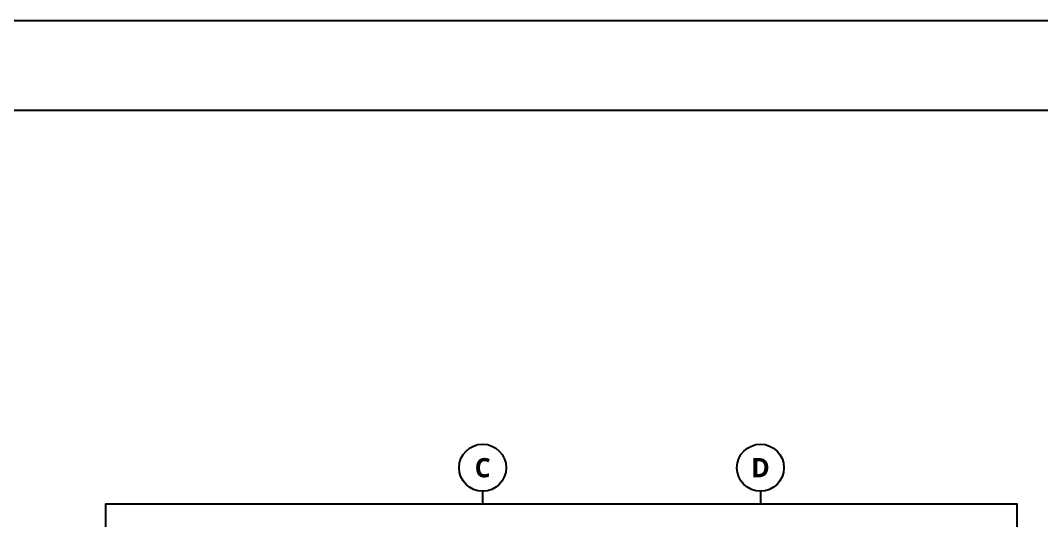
# Model space of a CAD drawing. Header units: millimetres. Extents: x 0 to 672800, y 0 to 118800.
# Drawn here: x 562764 to 610545, y 95424 to 118800 of the extents above; entities that cross this region are included whole.
import ezdxf
from ezdxf.enums import TextEntityAlignment as Align

# ---------------------------------------------------------------- set-up
doc = ezdxf.new("R2010")
doc.units = ezdxf.units.MM
doc.header["$LTSCALE"] = 200
doc.layers.get('DEFPOINTS').update_dxf_attribs({"color": 137})
doc.styles.add('스타일2', font='malgunbd.ttf')

# ---------------------------------------------------------------- blocks, each defined once
blk = doc.blocks.new('x1')
blk.add_line((0, 600), (0, 0))
blk.add_circle((0, 1700), 1100)
at = {"style": '스타일2'}
blk.add_attdef('X', text='', height=900, dxfattribs=at).set_placement((0, 1700), align=Align.MIDDLE)

msp = doc.modelspace()

# ---------------------------------------------------------------- linework, layer by layer
at = {"layer": 'DEFPOINTS'}
for points in [[(504600, 118800), (672800, 118800), (672800, 0), (504600, 0)], [(651300, 4200), (513900, 4200), (513900, 114600), (651300, 114600)], [(609401.1, 56794.9), (609401.1, 96194.9), (566737.6, 96194.9), (566737.6, 56794.9)]]:
    msp.add_lwpolyline(points, close=True, dxfattribs=at)

# ---------------------------------------------------------------- block references
for p, values in [((584392.3, 96194.9), {'X': 'C'}), ((597392.3, 96194.9), {'X': 'D'})]:
    msp.add_blockref('x1', p, dxfattribs=at).add_auto_attribs(values)

doc.saveas('drawing.dxf')
